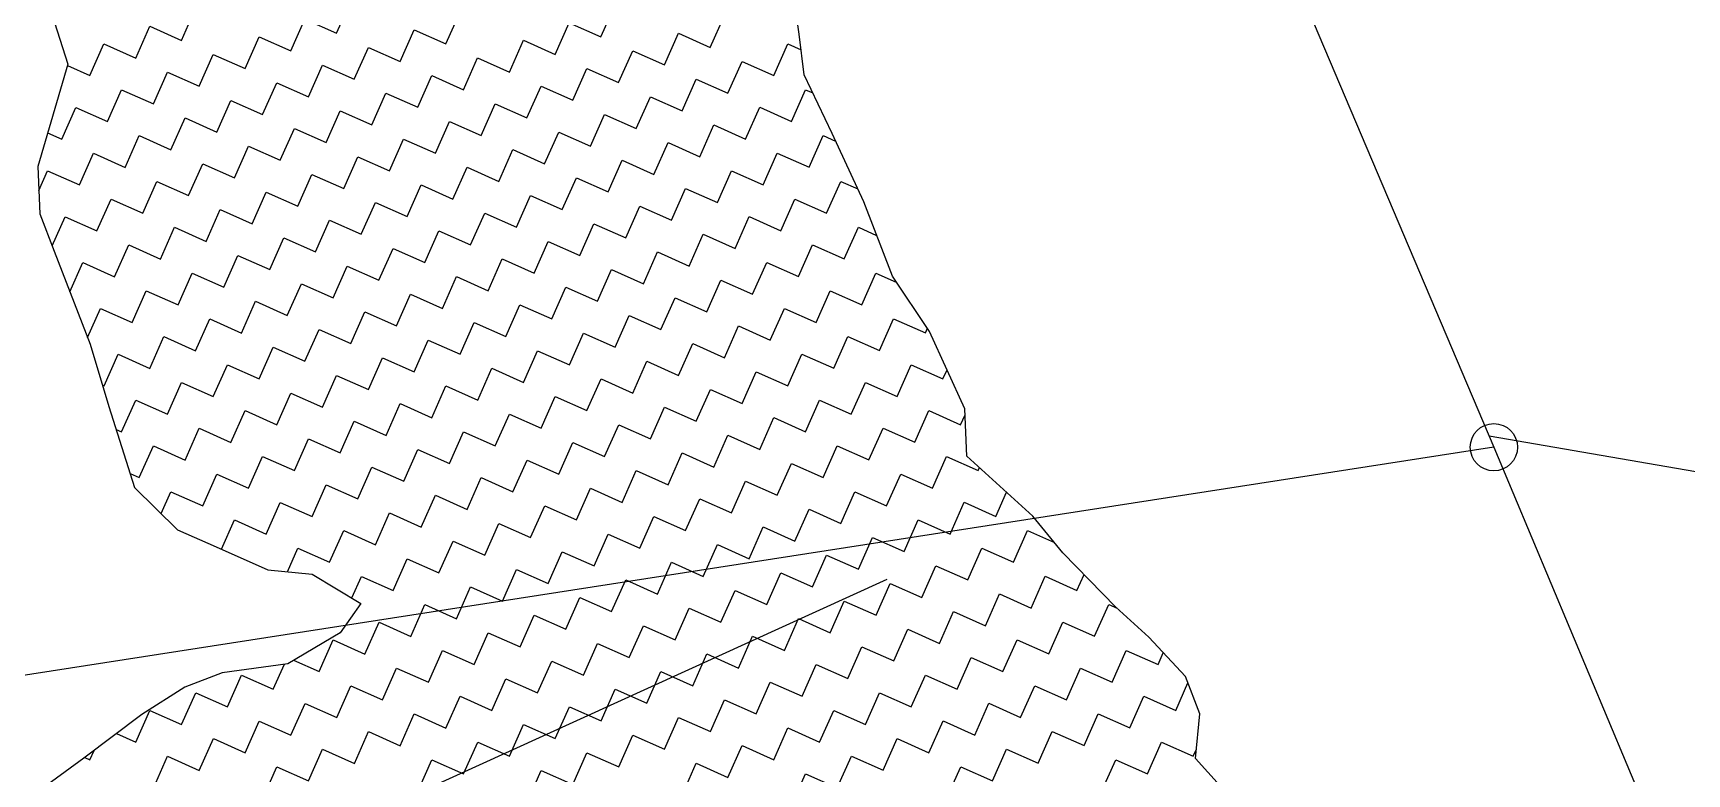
# Model space of a CAD drawing. Header units: metres. Extents: x 279553 to 281500, y 2029848 to 2031565.
# Drawn here: x 280711.2 to 281012.2, y 2030508.8 to 2030643.6 of the extents above; entities that cross this region are included whole.
import ezdxf

# ---------------------------------------------------------------- set-up
doc = ezdxf.new("R2010")
doc.units = ezdxf.units.M
doc.header["$MEASUREMENT"] = 0
doc.layers.add('POLY_HATCH', color=12, linetype='Continuous')
doc.layers.add('POLY_PARCEL', color=6, linetype='Continuous')

msp = doc.modelspace()

# ---------------------------------------------------------------- linework, layer by layer
msp.add_lwpolyline([(280755.06, 2030493.42), (280866.69, 2030544.2)])
msp.add_circle((280977.09, 2030568.22), 4.3)
at = {"layer": 'POLY_HATCH'}
for p, q in [((280850.66, 2030643.38), (280848.96, 2030655.36)), ((280712.86, 2030652.64), (280717.56, 2030637.92)), ((280851.57, 2030635.95), (280850.66, 2030643.38)), ((280717.56, 2030637.92), (280712.09, 2030619.28)), ((280856.66, 2030625.26), (280851.57, 2030635.95)), ((280862.4, 2030612.88), (280856.66, 2030625.26)), ((280712.09, 2030619.28), (280712.48, 2030610.68)), ((280867.62, 2030599.33), (280862.4, 2030612.88)), ((280712.48, 2030610.68), (280715.09, 2030603.9)), ((280715.09, 2030603.9), (280721.61, 2030586.96)), ((280874.4, 2030589.29), (280867.62, 2030599.33)), ((280880.79, 2030575.22), (280874.4, 2030589.29)), ((280721.61, 2030586.96), (280725.01, 2030575.63)), ((280725.01, 2030575.63), (280729.7, 2030560.9)), ((280881.19, 2030566.62), (280880.79, 2030575.22)), ((280893.18, 2030555.67), (280881.19, 2030566.62)), ((280729.7, 2030560.9), (280737.53, 2030553.21)), ((280898.66, 2030549.02), (280893.18, 2030555.67)), ((280737.53, 2030553.21), (280744.57, 2030550.08)), ((280744.57, 2030550.08), (280753.96, 2030545.91)), ((280908.31, 2030539.12), (280898.66, 2030549.02)), ((280753.96, 2030545.91), (280762.04, 2030545.13)), ((280762.04, 2030545.13), (280770.91, 2030539.78)), ((280770.91, 2030539.78), (280767.13, 2030534.44)), ((280914.31, 2030533.64), (280908.31, 2030539.12)), ((280767.13, 2030534.44), (280757.61, 2030528.84)), ((280920.96, 2030526.48), (280914.31, 2030533.64)), ((280757.61, 2030528.84), (280745.62, 2030527.15)), ((280745.62, 2030527.15), (280738.84, 2030524.54)), ((280923.57, 2030519.7), (280920.96, 2030526.48)), ((280738.84, 2030524.54), (280731.02, 2030519.59)), ((280731.02, 2030519.59), (280720.46, 2030511.64)), ((280922.79, 2030511.62), (280923.57, 2030519.7)), ((280720.46, 2030511.64), (280712.12, 2030505.52)), ((280931.27, 2030502.24), (280922.79, 2030511.62))]:
    msp.add_line(p, q, dxfattribs=at)
at = {"layer": 'POLY_HATCH', "linetype": 'Continuous'}
for p, q in [((280766.48, 2030643.52), (280769.04, 2030649.29)), ((280814.59, 2030642.88), (280817.16, 2030648.65)), ((280738.25, 2030642.23), (280740.81, 2030648)), ((280758.14, 2030640.31), (280760.7, 2030646.08)), ((280760.7, 2030646.08), (280766.48, 2030643.52)), ((280786.36, 2030641.59), (280788.93, 2030647.37)), ((280806.25, 2030639.67), (280808.82, 2030645.45)), ((280808.82, 2030645.45), (280814.59, 2030642.88)), ((280834.48, 2030640.96), (280837.05, 2030646.73)), ((280729.91, 2030639.02), (280732.47, 2030644.8)), ((280732.47, 2030644.8), (280738.25, 2030642.23)), ((280749.8, 2030637.1), (280752.36, 2030642.87)), ((280752.36, 2030642.87), (280758.14, 2030640.31)), ((280778.03, 2030638.39), (280780.59, 2030644.16)), ((280780.59, 2030644.16), (280786.36, 2030641.59)), ((280797.91, 2030636.46), (280800.48, 2030642.24)), ((280800.48, 2030642.24), (280806.25, 2030639.67)), ((280826.14, 2030637.75), (280828.71, 2030643.52)), ((280828.71, 2030643.52), (280834.48, 2030640.96)), ((280721.57, 2030635.81), (280724.13, 2030641.59)), ((280724.13, 2030641.59), (280729.91, 2030639.02)), ((280741.46, 2030633.89), (280744.02, 2030639.66)), ((280744.02, 2030639.66), (280749.8, 2030637.1)), ((280769.69, 2030635.18), (280772.25, 2030640.95)), ((280772.25, 2030640.95), (280778.03, 2030638.39)), ((280789.57, 2030633.25), (280792.14, 2030639.03)), ((280792.14, 2030639.03), (280797.91, 2030636.46)), ((280817.8, 2030634.54), (280820.37, 2030640.31)), ((280820.37, 2030640.31), (280826.14, 2030637.75)), ((280846.03, 2030635.83), (280848.6, 2030641.6)), ((280848.6, 2030641.6), (280851.01, 2030640.53)), ((280717.47, 2030637.63), (280721.57, 2030635.81)), ((280733.12, 2030630.68), (280735.68, 2030636.46)), ((280735.68, 2030636.46), (280741.46, 2030633.89)), ((280761.35, 2030631.97), (280763.91, 2030637.74)), ((280763.91, 2030637.74), (280769.69, 2030635.18)), ((280809.46, 2030631.33), (280812.03, 2030637.11)), ((280812.03, 2030637.11), (280817.8, 2030634.54)), ((280837.69, 2030632.62), (280840.26, 2030638.39)), ((280840.26, 2030638.39), (280846.03, 2030635.83)), ((280724.78, 2030627.47), (280727.34, 2030633.25)), ((280727.34, 2030633.25), (280733.12, 2030630.68)), ((280753.01, 2030628.76), (280755.57, 2030634.53)), ((280755.57, 2030634.53), (280761.35, 2030631.97)), ((280781.23, 2030630.05), (280783.8, 2030635.82)), ((280783.8, 2030635.82), (280789.57, 2030633.25)), ((280801.12, 2030628.12), (280803.69, 2030633.9)), ((280803.69, 2030633.9), (280809.46, 2030631.33)), ((280829.35, 2030629.41), (280831.92, 2030635.18)), ((280831.92, 2030635.18), (280837.69, 2030632.62)), ((280849.24, 2030627.49), (280851.8, 2030633.26)), ((280851.8, 2030633.26), (280853.13, 2030632.67)), ((280716.44, 2030624.26), (280719, 2030630.04)), ((280719, 2030630.04), (280724.78, 2030627.47)), ((280744.67, 2030625.55), (280747.23, 2030631.32)), ((280747.23, 2030631.32), (280753.01, 2030628.76)), ((280772.89, 2030626.84), (280775.46, 2030632.61)), ((280775.46, 2030632.61), (280781.23, 2030630.05)), ((280792.78, 2030624.91), (280795.35, 2030630.69)), ((280795.35, 2030630.69), (280801.12, 2030628.12)), ((280821.01, 2030626.2), (280823.58, 2030631.97)), ((280823.58, 2030631.97), (280829.35, 2030629.41)), ((280840.9, 2030624.28), (280843.47, 2030630.05)), ((280843.47, 2030630.05), (280849.24, 2030627.49)), ((280736.33, 2030622.34), (280738.89, 2030628.12)), ((280738.89, 2030628.12), (280744.67, 2030625.55)), ((280764.55, 2030623.63), (280767.12, 2030629.4)), ((280767.12, 2030629.4), (280772.89, 2030626.84)), ((280784.44, 2030621.71), (280787.01, 2030627.48)), ((280787.01, 2030627.48), (280792.78, 2030624.91)), ((280812.67, 2030622.99), (280815.24, 2030628.77)), ((280815.24, 2030628.77), (280821.01, 2030626.2)), ((280713.88, 2030625.4), (280716.44, 2030624.26)), ((280727.99, 2030619.13), (280730.55, 2030624.91)), ((280730.55, 2030624.91), (280736.33, 2030622.34)), ((280756.21, 2030620.42), (280758.78, 2030626.19)), ((280758.78, 2030626.19), (280764.55, 2030623.63)), ((280776.1, 2030618.5), (280778.67, 2030624.27)), ((280778.67, 2030624.27), (280784.44, 2030621.71)), ((280804.33, 2030619.78), (280806.9, 2030625.56)), ((280806.9, 2030625.56), (280812.67, 2030622.99)), ((280832.56, 2030621.07), (280835.13, 2030626.84)), ((280835.13, 2030626.84), (280840.9, 2030624.28)), ((280852.45, 2030619.15), (280855.01, 2030624.92)), ((280855.01, 2030624.92), (280857.28, 2030623.91)), ((280719.65, 2030615.92), (280722.21, 2030621.7)), ((280722.21, 2030621.7), (280727.99, 2030619.13)), ((280747.87, 2030617.21), (280750.44, 2030622.98)), ((280750.44, 2030622.98), (280756.21, 2030620.42)), ((280767.76, 2030615.29), (280770.33, 2030621.06)), ((280770.33, 2030621.06), (280776.1, 2030618.5)), ((280795.99, 2030616.57), (280798.56, 2030622.35)), ((280798.56, 2030622.35), (280804.33, 2030619.78)), ((280824.22, 2030617.86), (280826.79, 2030623.63)), ((280826.79, 2030623.63), (280832.56, 2030621.07)), ((280844.11, 2030615.94), (280846.67, 2030621.71)), ((280846.67, 2030621.71), (280852.45, 2030619.15)), ((280712.29, 2030614.92), (280713.87, 2030618.49)), ((280713.87, 2030618.49), (280719.65, 2030615.92)), ((280739.53, 2030614), (280742.1, 2030619.78)), ((280742.1, 2030619.78), (280747.87, 2030617.21)), ((280787.65, 2030613.37), (280790.22, 2030619.14)), ((280790.22, 2030619.14), (280795.99, 2030616.57)), ((280815.88, 2030614.65), (280818.45, 2030620.43)), ((280818.45, 2030620.43), (280824.22, 2030617.86)), ((280835.77, 2030612.73), (280838.33, 2030618.5)), ((280838.33, 2030618.5), (280844.11, 2030615.94)), ((280731.19, 2030610.79), (280733.76, 2030616.57)), ((280733.76, 2030616.57), (280739.53, 2030614)), ((280759.42, 2030612.08), (280761.99, 2030617.85)), ((280761.99, 2030617.85), (280767.76, 2030615.29)), ((280779.31, 2030610.16), (280781.88, 2030615.93)), ((280781.88, 2030615.93), (280787.65, 2030613.37)), ((280807.54, 2030611.44), (280810.11, 2030617.22)), ((280810.11, 2030617.22), (280815.88, 2030614.65)), ((280827.43, 2030609.52), (280829.99, 2030615.29)), ((280829.99, 2030615.29), (280835.77, 2030612.73)), ((280855.66, 2030610.81), (280858.22, 2030616.58)), ((280858.22, 2030616.58), (280861.32, 2030615.2)), ((280722.85, 2030607.58), (280725.42, 2030613.36)), ((280725.42, 2030613.36), (280731.19, 2030610.79)), ((280751.08, 2030608.87), (280753.65, 2030614.64)), ((280753.65, 2030614.64), (280759.42, 2030612.08)), ((280770.97, 2030606.95), (280773.54, 2030612.72)), ((280773.54, 2030612.72), (280779.31, 2030610.16)), ((280799.2, 2030608.23), (280801.77, 2030614.01)), ((280801.77, 2030614.01), (280807.54, 2030611.44)), ((280819.09, 2030606.31), (280821.65, 2030612.09)), ((280821.65, 2030612.09), (280827.43, 2030609.52)), ((280847.32, 2030607.6), (280849.88, 2030613.37)), ((280849.88, 2030613.37), (280855.66, 2030610.81)), ((280714.73, 2030604.85), (280717.08, 2030610.15)), ((280717.08, 2030610.15), (280722.85, 2030607.58)), ((280742.74, 2030605.66), (280745.31, 2030611.44)), ((280745.31, 2030611.44), (280751.08, 2030608.87)), ((280762.63, 2030603.74), (280765.2, 2030609.51)), ((280765.2, 2030609.51), (280770.97, 2030606.95)), ((280790.86, 2030605.03), (280793.43, 2030610.8)), ((280793.43, 2030610.8), (280799.2, 2030608.23)), ((280838.98, 2030604.39), (280841.54, 2030610.16)), ((280841.54, 2030610.16), (280847.32, 2030607.6)), ((280734.4, 2030602.45), (280736.97, 2030608.23)), ((280736.97, 2030608.23), (280742.74, 2030605.66)), ((280754.29, 2030600.53), (280756.86, 2030606.3)), ((280756.86, 2030606.3), (280762.63, 2030603.74)), ((280782.52, 2030601.82), (280785.09, 2030607.59)), ((280785.09, 2030607.59), (280790.86, 2030605.03)), ((280810.75, 2030603.1), (280813.31, 2030608.88)), ((280813.31, 2030608.88), (280819.09, 2030606.31)), ((280830.64, 2030601.18), (280833.2, 2030606.95)), ((280833.2, 2030606.95), (280838.98, 2030604.39)), ((280858.87, 2030602.47), (280861.43, 2030608.24)), ((280861.43, 2030608.24), (280864.75, 2030606.76)), ((280726.06, 2030599.24), (280728.63, 2030605.02)), ((280728.63, 2030605.02), (280734.4, 2030602.45)), ((280745.95, 2030597.32), (280748.52, 2030603.1)), ((280748.52, 2030603.1), (280754.29, 2030600.53)), ((280774.18, 2030598.61), (280776.75, 2030604.38)), ((280776.75, 2030604.38), (280782.52, 2030601.82)), ((280802.41, 2030599.89), (280804.97, 2030605.67)), ((280804.97, 2030605.67), (280810.75, 2030603.1)), ((280822.3, 2030597.97), (280824.86, 2030603.75)), ((280824.86, 2030603.75), (280830.64, 2030601.18)), ((280850.53, 2030599.26), (280853.09, 2030605.03)), ((280853.09, 2030605.03), (280858.87, 2030602.47)), ((280717.94, 2030596.51), (280720.29, 2030601.81)), ((280720.29, 2030601.81), (280726.06, 2030599.24)), ((280737.61, 2030594.11), (280740.18, 2030599.89)), ((280740.18, 2030599.89), (280745.95, 2030597.32)), ((280765.84, 2030595.4), (280768.41, 2030601.17)), ((280768.41, 2030601.17), (280774.18, 2030598.61)), ((280794.07, 2030596.69), (280796.63, 2030602.46)), ((280796.63, 2030602.46), (280802.41, 2030599.89)), ((280813.96, 2030594.76), (280816.52, 2030600.54)), ((280816.52, 2030600.54), (280822.3, 2030597.97)), ((280842.19, 2030596.05), (280844.75, 2030601.82)), ((280844.75, 2030601.82), (280850.53, 2030599.26)), ((280862.07, 2030594.13), (280864.64, 2030599.9)), ((280864.64, 2030599.9), (280868.34, 2030598.26)), ((280757.5, 2030592.19), (280760.07, 2030597.96)), ((280760.07, 2030597.96), (280765.84, 2030595.4)), ((280785.73, 2030593.48), (280788.29, 2030599.25)), ((280788.29, 2030599.25), (280794.07, 2030596.69)), ((280805.62, 2030591.55), (280808.18, 2030597.33)), ((280808.18, 2030597.33), (280813.96, 2030594.76)), ((280833.85, 2030592.84), (280836.41, 2030598.61)), ((280836.41, 2030598.61), (280842.19, 2030596.05)), ((280729.27, 2030590.9), (280731.84, 2030596.68)), ((280731.84, 2030596.68), (280737.61, 2030594.11)), ((280749.16, 2030588.98), (280751.73, 2030594.76)), ((280751.73, 2030594.76), (280757.5, 2030592.19)), ((280777.39, 2030590.27), (280779.95, 2030596.04)), ((280779.95, 2030596.04), (280785.73, 2030593.48)), ((280797.28, 2030588.35), (280799.84, 2030594.12)), ((280799.84, 2030594.12), (280805.62, 2030591.55)), ((280825.51, 2030589.63), (280828.07, 2030595.41)), ((280828.07, 2030595.41), (280833.85, 2030592.84)), ((280853.73, 2030590.92), (280856.3, 2030596.69)), ((280856.3, 2030596.69), (280862.07, 2030594.13)), ((280721.15, 2030588.18), (280723.5, 2030593.47)), ((280723.5, 2030593.47), (280729.27, 2030590.9)), ((280740.82, 2030585.77), (280743.39, 2030591.55)), ((280743.39, 2030591.55), (280749.16, 2030588.98)), ((280769.05, 2030587.06), (280771.61, 2030592.83)), ((280771.61, 2030592.83), (280777.39, 2030590.27)), ((280788.94, 2030585.14), (280791.5, 2030590.91)), ((280791.5, 2030590.91), (280797.28, 2030588.35)), ((280817.17, 2030586.42), (280819.73, 2030592.2)), ((280819.73, 2030592.2), (280825.51, 2030589.63)), ((280845.39, 2030587.71), (280847.96, 2030593.48)), ((280847.96, 2030593.48), (280853.73, 2030590.92)), ((280865.28, 2030585.79), (280867.85, 2030591.56)), ((280867.85, 2030591.56), (280873.62, 2030589)), ((280732.48, 2030582.56), (280735.05, 2030588.34)), ((280735.05, 2030588.34), (280740.82, 2030585.77)), ((280760.71, 2030583.85), (280763.27, 2030589.62)), ((280763.27, 2030589.62), (280769.05, 2030587.06)), ((280808.83, 2030583.21), (280811.39, 2030588.99)), ((280811.39, 2030588.99), (280817.17, 2030586.42)), ((280837.05, 2030584.5), (280839.62, 2030590.27)), ((280839.62, 2030590.27), (280845.39, 2030587.71)), ((280856.94, 2030582.58), (280859.51, 2030588.35)), ((280859.51, 2030588.35), (280865.28, 2030585.79)), ((280873.62, 2030589), (280874.01, 2030589.87)), ((280724.14, 2030579.36), (280726.71, 2030585.13)), ((280726.71, 2030585.13), (280732.48, 2030582.56)), ((280752.37, 2030580.64), (280754.93, 2030586.42)), ((280754.93, 2030586.42), (280760.71, 2030583.85)), ((280780.6, 2030581.93), (280783.16, 2030587.7)), ((280783.16, 2030587.7), (280788.94, 2030585.14)), ((280800.49, 2030580.01), (280803.05, 2030585.78)), ((280803.05, 2030585.78), (280808.83, 2030583.21)), ((280828.71, 2030581.29), (280831.28, 2030587.07)), ((280831.28, 2030587.07), (280837.05, 2030584.5)), ((280848.6, 2030579.37), (280851.17, 2030585.14)), ((280851.17, 2030585.14), (280856.94, 2030582.58)), ((280744.03, 2030577.43), (280746.59, 2030583.21)), ((280746.59, 2030583.21), (280752.37, 2030580.64)), ((280772.26, 2030578.72), (280774.82, 2030584.49)), ((280774.82, 2030584.49), (280780.6, 2030581.93)), ((280792.15, 2030576.8), (280794.71, 2030582.57)), ((280794.71, 2030582.57), (280800.49, 2030580.01)), ((280820.37, 2030578.08), (280822.94, 2030583.86)), ((280822.94, 2030583.86), (280828.71, 2030581.29)), ((280840.26, 2030576.16), (280842.83, 2030581.94)), ((280842.83, 2030581.94), (280848.6, 2030579.37)), ((280868.49, 2030577.45), (280871.06, 2030583.22)), ((280871.06, 2030583.22), (280876.83, 2030580.66)), ((280876.83, 2030580.66), (280877.57, 2030582.31)), ((280723.85, 2030579.48), (280724.14, 2030579.36)), ((280735.69, 2030574.22), (280738.25, 2030580)), ((280738.25, 2030580), (280744.03, 2030577.43)), ((280763.92, 2030575.51), (280766.48, 2030581.29)), ((280766.48, 2030581.29), (280772.26, 2030578.72)), ((280783.81, 2030573.59), (280786.37, 2030579.36)), ((280786.37, 2030579.36), (280792.15, 2030576.8)), ((280812.03, 2030574.87), (280814.6, 2030580.65)), ((280814.6, 2030580.65), (280820.37, 2030578.08)), ((280860.15, 2030574.24), (280862.72, 2030580.01)), ((280862.72, 2030580.01), (280868.49, 2030577.45)), ((280727.35, 2030571.02), (280729.91, 2030576.79)), ((280729.91, 2030576.79), (280735.69, 2030574.22)), ((280755.58, 2030572.3), (280758.14, 2030578.08)), ((280758.14, 2030578.08), (280763.92, 2030575.51)), ((280775.47, 2030570.38), (280778.03, 2030576.15)), ((280778.03, 2030576.15), (280783.81, 2030573.59)), ((280803.69, 2030571.67), (280806.26, 2030577.44)), ((280806.26, 2030577.44), (280812.03, 2030574.87)), ((280831.92, 2030572.95), (280834.49, 2030578.73)), ((280834.49, 2030578.73), (280840.26, 2030576.16)), ((280851.81, 2030571.03), (280854.38, 2030576.8)), ((280854.38, 2030576.8), (280860.15, 2030574.24)), ((280747.24, 2030569.09), (280749.8, 2030574.87)), ((280749.8, 2030574.87), (280755.58, 2030572.3)), ((280767.13, 2030567.17), (280769.69, 2030572.95)), ((280769.69, 2030572.95), (280775.47, 2030570.38)), ((280795.35, 2030568.46), (280797.92, 2030574.23)), ((280797.92, 2030574.23), (280803.69, 2030571.67)), ((280823.58, 2030569.74), (280826.15, 2030575.52)), ((280826.15, 2030575.52), (280831.92, 2030572.95)), ((280843.47, 2030567.82), (280846.04, 2030573.6)), ((280846.04, 2030573.6), (280851.81, 2030571.03)), ((280871.7, 2030569.11), (280874.27, 2030574.88)), ((280874.27, 2030574.88), (280880.04, 2030572.32)), ((280880.04, 2030572.32), (280880.84, 2030574.12)), ((280726.33, 2030571.47), (280727.35, 2030571.02)), ((280738.9, 2030565.88), (280741.46, 2030571.66)), ((280741.46, 2030571.66), (280747.24, 2030569.09)), ((280787.01, 2030565.25), (280789.58, 2030571.02)), ((280789.58, 2030571.02), (280795.35, 2030568.46)), ((280815.24, 2030566.53), (280817.81, 2030572.31)), ((280817.81, 2030572.31), (280823.58, 2030569.74)), ((280835.13, 2030564.61), (280837.7, 2030570.39)), ((280837.7, 2030570.39), (280843.47, 2030567.82)), ((280863.36, 2030565.9), (280865.93, 2030571.67)), ((280865.93, 2030571.67), (280871.7, 2030569.11)), ((280730.56, 2030562.68), (280733.12, 2030568.45)), ((280733.12, 2030568.45), (280738.9, 2030565.88)), ((280758.79, 2030563.96), (280761.35, 2030569.74)), ((280761.35, 2030569.74), (280767.13, 2030567.17)), ((280778.68, 2030562.04), (280781.24, 2030567.81)), ((280781.24, 2030567.81), (280787.01, 2030565.25)), ((280806.9, 2030563.33), (280809.47, 2030569.1)), ((280809.47, 2030569.1), (280815.24, 2030566.53)), ((280826.79, 2030561.4), (280829.36, 2030567.18)), ((280829.36, 2030567.18), (280835.13, 2030564.61)), ((280855.02, 2030562.69), (280857.59, 2030568.46)), ((280857.59, 2030568.46), (280863.36, 2030565.9)), ((280750.45, 2030560.75), (280753.01, 2030566.53)), ((280753.01, 2030566.53), (280758.79, 2030563.96)), ((280770.34, 2030558.83), (280772.9, 2030564.61)), ((280772.9, 2030564.61), (280778.68, 2030562.04)), ((280798.56, 2030560.12), (280801.13, 2030565.89)), ((280801.13, 2030565.89), (280806.9, 2030563.33)), ((280818.45, 2030558.19), (280821.02, 2030563.97)), ((280821.02, 2030563.97), (280826.79, 2030561.4)), ((280846.68, 2030559.48), (280849.25, 2030565.26)), ((280849.25, 2030565.26), (280855.02, 2030562.69)), ((280874.91, 2030560.77), (280877.47, 2030566.54)), ((280877.47, 2030566.54), (280883.25, 2030563.98)), ((280883.25, 2030563.98), (280883.49, 2030564.52)), ((280728.9, 2030563.41), (280730.56, 2030562.68)), ((280742.11, 2030557.54), (280744.67, 2030563.32)), ((280744.67, 2030563.32), (280750.45, 2030560.75)), ((280762, 2030555.62), (280764.56, 2030561.4)), ((280764.56, 2030561.4), (280770.34, 2030558.83)), ((280790.22, 2030556.91), (280792.79, 2030562.68)), ((280792.79, 2030562.68), (280798.56, 2030560.12)), ((280810.11, 2030554.99), (280812.68, 2030560.76)), ((280812.68, 2030560.76), (280818.45, 2030558.19)), ((280838.34, 2030556.27), (280840.91, 2030562.05)), ((280840.91, 2030562.05), (280846.68, 2030559.48)), ((280866.57, 2030557.56), (280869.13, 2030563.33)), ((280869.13, 2030563.33), (280874.91, 2030560.77)), ((280734.56, 2030556.13), (280736.33, 2030560.11)), ((280736.33, 2030560.11), (280742.11, 2030557.54)), ((280753.66, 2030552.41), (280756.22, 2030558.19)), ((280756.22, 2030558.19), (280762, 2030555.62)), ((280781.88, 2030553.7), (280784.45, 2030559.47)), ((280784.45, 2030559.47), (280790.22, 2030556.91)), ((280830, 2030553.06), (280832.57, 2030558.84)), ((280832.57, 2030558.84), (280838.34, 2030556.27)), ((280858.23, 2030554.35), (280860.79, 2030560.12)), ((280860.79, 2030560.12), (280866.57, 2030557.56)), ((280878.12, 2030552.43), (280880.68, 2030558.2)), ((280880.68, 2030558.2), (280886.46, 2030555.64)), ((280886.46, 2030555.64), (280888.41, 2030560.03)), ((280745.52, 2030549.66), (280747.88, 2030554.98)), ((280747.88, 2030554.98), (280753.66, 2030552.41)), ((280773.54, 2030550.49), (280776.11, 2030556.27)), ((280776.11, 2030556.27), (280781.88, 2030553.7)), ((280801.77, 2030551.78), (280804.34, 2030557.55)), ((280804.34, 2030557.55), (280810.11, 2030554.99)), ((280821.66, 2030549.85), (280824.23, 2030555.63)), ((280824.23, 2030555.63), (280830, 2030553.06)), ((280849.89, 2030551.14), (280852.45, 2030556.92)), ((280852.45, 2030556.92), (280858.23, 2030554.35)), ((280869.78, 2030549.22), (280872.34, 2030554.99)), ((280872.34, 2030554.99), (280878.12, 2030552.43)), ((280765.2, 2030547.28), (280767.77, 2030553.06)), ((280767.77, 2030553.06), (280773.54, 2030550.49)), ((280793.43, 2030548.57), (280796, 2030554.34)), ((280796, 2030554.34), (280801.77, 2030551.78)), ((280813.32, 2030546.65), (280815.89, 2030552.42)), ((280815.89, 2030552.42), (280821.66, 2030549.85)), ((280841.55, 2030547.93), (280844.12, 2030553.71)), ((280844.12, 2030553.71), (280849.89, 2030551.14)), ((280861.44, 2030546.01), (280864, 2030551.78)), ((280864, 2030551.78), (280869.78, 2030549.22)), ((280889.67, 2030547.3), (280892.23, 2030553.07)), ((280892.23, 2030553.07), (280897.11, 2030550.9)), ((280757.53, 2030545.57), (280759.43, 2030549.85)), ((280759.43, 2030549.85), (280765.2, 2030547.28)), ((280785.09, 2030545.36), (280787.66, 2030551.13)), ((280787.66, 2030551.13), (280793.43, 2030548.57)), ((280804.98, 2030543.44), (280807.55, 2030549.21)), ((280807.55, 2030549.21), (280813.32, 2030546.65)), ((280833.21, 2030544.72), (280835.78, 2030550.5)), ((280835.78, 2030550.5), (280841.55, 2030547.93)), ((280881.33, 2030544.09), (280883.89, 2030549.86)), ((280883.89, 2030549.86), (280889.67, 2030547.3)), ((280776.75, 2030542.15), (280779.32, 2030547.93)), ((280779.32, 2030547.93), (280785.09, 2030545.36)), ((280796.64, 2030540.23), (280799.21, 2030546)), ((280799.21, 2030546), (280804.98, 2030543.44)), ((280824.87, 2030541.51), (280827.44, 2030547.29)), ((280827.44, 2030547.29), (280833.21, 2030544.72)), ((280853.1, 2030542.8), (280855.66, 2030548.58)), ((280855.66, 2030548.58), (280861.44, 2030546.01)), ((280872.99, 2030540.88), (280875.55, 2030546.65)), ((280875.55, 2030546.65), (280881.33, 2030544.09)), ((280769.23, 2030540.79), (280770.98, 2030544.72)), ((280770.98, 2030544.72), (280776.75, 2030542.15)), ((280788.3, 2030537.02), (280790.87, 2030542.79)), ((280790.87, 2030542.79), (280796.64, 2030540.23)), ((280816.53, 2030538.31), (280819.1, 2030544.08)), ((280819.1, 2030544.08), (280824.87, 2030541.51)), ((280844.76, 2030539.59), (280847.32, 2030545.37)), ((280847.32, 2030545.37), (280853.1, 2030542.8)), ((280864.65, 2030537.67), (280867.21, 2030543.44)), ((280867.21, 2030543.44), (280872.99, 2030540.88)), ((280892.88, 2030538.96), (280895.44, 2030544.73)), ((280895.44, 2030544.73), (280901.22, 2030542.16)), ((280901.22, 2030542.16), (280902.51, 2030545.07)), ((280808.19, 2030535.1), (280810.76, 2030540.87)), ((280810.76, 2030540.87), (280816.53, 2030538.31)), ((280836.42, 2030536.38), (280838.98, 2030542.16)), ((280838.98, 2030542.16), (280844.76, 2030539.59)), ((280856.31, 2030534.46), (280858.87, 2030540.24)), ((280858.87, 2030540.24), (280864.65, 2030537.67)), ((280884.54, 2030535.75), (280887.1, 2030541.52)), ((280887.1, 2030541.52), (280892.88, 2030538.96)), ((280779.96, 2030533.81), (280782.53, 2030539.59)), ((280782.53, 2030539.59), (280788.3, 2030537.02)), ((280799.85, 2030531.89), (280802.42, 2030537.66)), ((280802.42, 2030537.66), (280808.19, 2030535.1)), ((280828.08, 2030533.17), (280830.64, 2030538.95)), ((280830.64, 2030538.95), (280836.42, 2030536.38)), ((280847.97, 2030531.25), (280850.53, 2030537.03)), ((280850.53, 2030537.03), (280856.31, 2030534.46)), ((280876.2, 2030532.54), (280878.76, 2030538.31)), ((280878.76, 2030538.31), (280884.54, 2030535.75)), ((280904.42, 2030533.82), (280906.99, 2030539.6)), ((280906.99, 2030539.6), (280908.54, 2030538.91)), ((280771.62, 2030530.6), (280774.19, 2030536.38)), ((280774.19, 2030536.38), (280779.96, 2030533.81)), ((280791.51, 2030528.68), (280794.08, 2030534.45)), ((280794.08, 2030534.45), (280799.85, 2030531.89)), ((280819.74, 2030529.97), (280822.3, 2030535.74)), ((280822.3, 2030535.74), (280828.08, 2030533.17)), ((280839.63, 2030528.04), (280842.19, 2030533.82)), ((280842.19, 2030533.82), (280847.97, 2030531.25)), ((280867.86, 2030529.33), (280870.42, 2030535.1)), ((280870.42, 2030535.1), (280876.2, 2030532.54)), ((280896.08, 2030530.62), (280898.65, 2030536.39)), ((280898.65, 2030536.39), (280904.42, 2030533.82)), ((280763.28, 2030527.39), (280765.85, 2030533.17)), ((280765.85, 2030533.17), (280771.62, 2030530.6)), ((280783.17, 2030525.47), (280785.74, 2030531.25)), ((280785.74, 2030531.25), (280791.51, 2030528.68)), ((280811.4, 2030526.76), (280813.96, 2030532.53)), ((280813.96, 2030532.53), (280819.74, 2030529.97)), ((280859.52, 2030526.12), (280862.08, 2030531.9)), ((280862.08, 2030531.9), (280867.86, 2030529.33)), ((280887.74, 2030527.41), (280890.31, 2030533.18)), ((280890.31, 2030533.18), (280896.08, 2030530.62)), ((280907.63, 2030525.48), (280910.2, 2030531.26)), ((280910.2, 2030531.26), (280915.97, 2030528.69)), ((280915.97, 2030528.69), (280916.92, 2030530.83)), ((280754.94, 2030524.18), (280756.97, 2030528.75)), ((280758.65, 2030529.45), (280763.28, 2030527.39)), ((280774.83, 2030522.26), (280777.4, 2030528.04)), ((280777.4, 2030528.04), (280783.17, 2030525.47)), ((280803.06, 2030523.55), (280805.62, 2030529.32)), ((280805.62, 2030529.32), (280811.4, 2030526.76)), ((280831.29, 2030524.83), (280833.85, 2030530.61)), ((280833.85, 2030530.61), (280839.63, 2030528.04)), ((280851.18, 2030522.91), (280853.74, 2030528.69)), ((280853.74, 2030528.69), (280859.52, 2030526.12)), ((280879.4, 2030524.2), (280881.97, 2030529.97)), ((280881.97, 2030529.97), (280887.74, 2030527.41)), ((280899.29, 2030522.28), (280901.86, 2030528.05)), ((280901.86, 2030528.05), (280907.63, 2030525.48)), ((280746.6, 2030520.98), (280749.17, 2030526.75)), ((280749.17, 2030526.75), (280754.94, 2030524.18)), ((280766.49, 2030519.05), (280769.06, 2030524.83)), ((280769.06, 2030524.83), (280774.83, 2030522.26)), ((280794.72, 2030520.34), (280797.28, 2030526.11)), ((280797.28, 2030526.11), (280803.06, 2030523.55)), ((280822.95, 2030521.63), (280825.51, 2030527.4)), ((280825.51, 2030527.4), (280831.29, 2030524.83)), ((280842.84, 2030519.7), (280845.4, 2030525.48)), ((280845.4, 2030525.48), (280851.18, 2030522.91)), ((280871.06, 2030520.99), (280873.63, 2030526.76)), ((280873.63, 2030526.76), (280879.4, 2030524.2)), ((280890.95, 2030519.07), (280893.52, 2030524.84)), ((280893.52, 2030524.84), (280899.29, 2030522.28)), ((280919.18, 2030520.35), (280921.4, 2030525.34)), ((280738.26, 2030517.77), (280740.83, 2030523.54)), ((280740.83, 2030523.54), (280746.6, 2030520.98)), ((280758.15, 2030515.84), (280760.72, 2030521.62)), ((280760.72, 2030521.62), (280766.49, 2030519.05)), ((280786.38, 2030517.13), (280788.94, 2030522.91)), ((280788.94, 2030522.91), (280794.72, 2030520.34)), ((280814.61, 2030518.42), (280817.17, 2030524.19)), ((280817.17, 2030524.19), (280822.95, 2030521.63)), ((280834.5, 2030516.5), (280837.06, 2030522.27)), ((280837.06, 2030522.27), (280842.84, 2030519.7)), ((280862.72, 2030517.78), (280865.29, 2030523.56)), ((280865.29, 2030523.56), (280871.06, 2030520.99)), ((280882.61, 2030515.86), (280885.18, 2030521.63)), ((280885.18, 2030521.63), (280890.95, 2030519.07)), ((280910.84, 2030517.15), (280913.41, 2030522.92)), ((280913.41, 2030522.92), (280919.18, 2030520.35)), ((280729.92, 2030514.56), (280732.49, 2030520.33)), ((280732.49, 2030520.33), (280738.26, 2030517.77)), ((280778.04, 2030513.92), (280780.6, 2030519.7)), ((280780.6, 2030519.7), (280786.38, 2030517.13)), ((280806.27, 2030515.21), (280808.83, 2030520.98)), ((280808.83, 2030520.98), (280814.61, 2030518.42)), ((280826.16, 2030513.29), (280828.72, 2030519.06)), ((280828.72, 2030519.06), (280834.5, 2030516.5)), ((280854.38, 2030514.57), (280856.95, 2030520.35)), ((280856.95, 2030520.35), (280862.72, 2030517.78)), ((280902.5, 2030513.94), (280905.07, 2030519.71)), ((280905.07, 2030519.71), (280910.84, 2030517.15)), ((280726.41, 2030516.12), (280729.92, 2030514.56)), ((280749.81, 2030512.64), (280752.38, 2030518.41)), ((280752.38, 2030518.41), (280758.15, 2030515.84)), ((280769.7, 2030510.71), (280772.26, 2030516.49)), ((280772.26, 2030516.49), (280778.04, 2030513.92)), ((280797.93, 2030512), (280800.49, 2030517.77)), ((280800.49, 2030517.77), (280806.27, 2030515.21)), ((280817.82, 2030510.08), (280820.38, 2030515.85)), ((280820.38, 2030515.85), (280826.16, 2030513.29)), ((280846.04, 2030511.36), (280848.61, 2030517.14)), ((280848.61, 2030517.14), (280854.38, 2030514.57)), ((280874.27, 2030512.65), (280876.84, 2030518.42)), ((280876.84, 2030518.42), (280882.61, 2030515.86)), ((280894.16, 2030510.73), (280896.73, 2030516.5)), ((280896.73, 2030516.5), (280902.5, 2030513.94)), ((280721.58, 2030511.35), (280722.34, 2030513.05)), ((280741.47, 2030509.43), (280744.04, 2030515.2)), ((280744.04, 2030515.2), (280749.81, 2030512.64)), ((280761.36, 2030507.51), (280763.92, 2030513.28)), ((280763.92, 2030513.28), (280769.7, 2030510.71)), ((280789.59, 2030508.79), (280792.15, 2030514.57)), ((280792.15, 2030514.57), (280797.93, 2030512)), ((280809.48, 2030506.87), (280812.04, 2030512.64)), ((280812.04, 2030512.64), (280817.82, 2030510.08)), ((280837.7, 2030508.16), (280840.27, 2030513.93)), ((280840.27, 2030513.93), (280846.04, 2030511.36)), ((280865.93, 2030509.44), (280868.5, 2030515.22)), ((280868.5, 2030515.22), (280874.27, 2030512.65)), ((280885.82, 2030507.52), (280888.39, 2030513.29)), ((280888.39, 2030513.29), (280894.16, 2030510.73)), ((280914.05, 2030508.81), (280916.62, 2030514.58)), ((280916.62, 2030514.58), (280922.39, 2030512.01)), ((280922.39, 2030512.01), (280922.95, 2030513.27)), ((280720.64, 2030511.77), (280721.58, 2030511.35)), ((280733.13, 2030506.22), (280735.7, 2030511.99)), ((280735.7, 2030511.99), (280741.47, 2030509.43)), ((280753.02, 2030504.3), (280755.58, 2030510.07)), ((280755.58, 2030510.07), (280761.36, 2030507.51)), ((280781.25, 2030505.58), (280783.81, 2030511.36)), ((280783.81, 2030511.36), (280789.59, 2030508.79)), ((280829.36, 2030504.95), (280831.93, 2030510.72)), ((280831.93, 2030510.72), (280837.7, 2030508.16)), ((280857.59, 2030506.23), (280860.16, 2030512.01)), ((280860.16, 2030512.01), (280865.93, 2030509.44)), ((280877.48, 2030504.31), (280880.05, 2030510.08)), ((280880.05, 2030510.08), (280885.82, 2030507.52)), ((280905.71, 2030505.6), (280908.28, 2030511.37)), ((280908.28, 2030511.37), (280914.05, 2030508.81)), ((280801.14, 2030503.66), (280803.7, 2030509.43)), ((280803.7, 2030509.43), (280809.48, 2030506.87)), ((280849.25, 2030503.02), (280851.82, 2030508.8)), ((280851.82, 2030508.8), (280857.59, 2030506.23))]:
    msp.add_line(p, q, dxfattribs=at)
at = {"layer": 'POLY_PARCEL'}
for p, q in [((280858.26, 2030847.82), (280977.09, 2030568.22)), ((280976.22, 2030570.26), (281198.2, 2030532.22)), ((280977.09, 2030568.22), (280679.57, 2030522.08)), ((280977.09, 2030568.22), (281045.35, 2030405.66))]:
    msp.add_line(p, q, dxfattribs=at)

doc.saveas('drawing.dxf')
